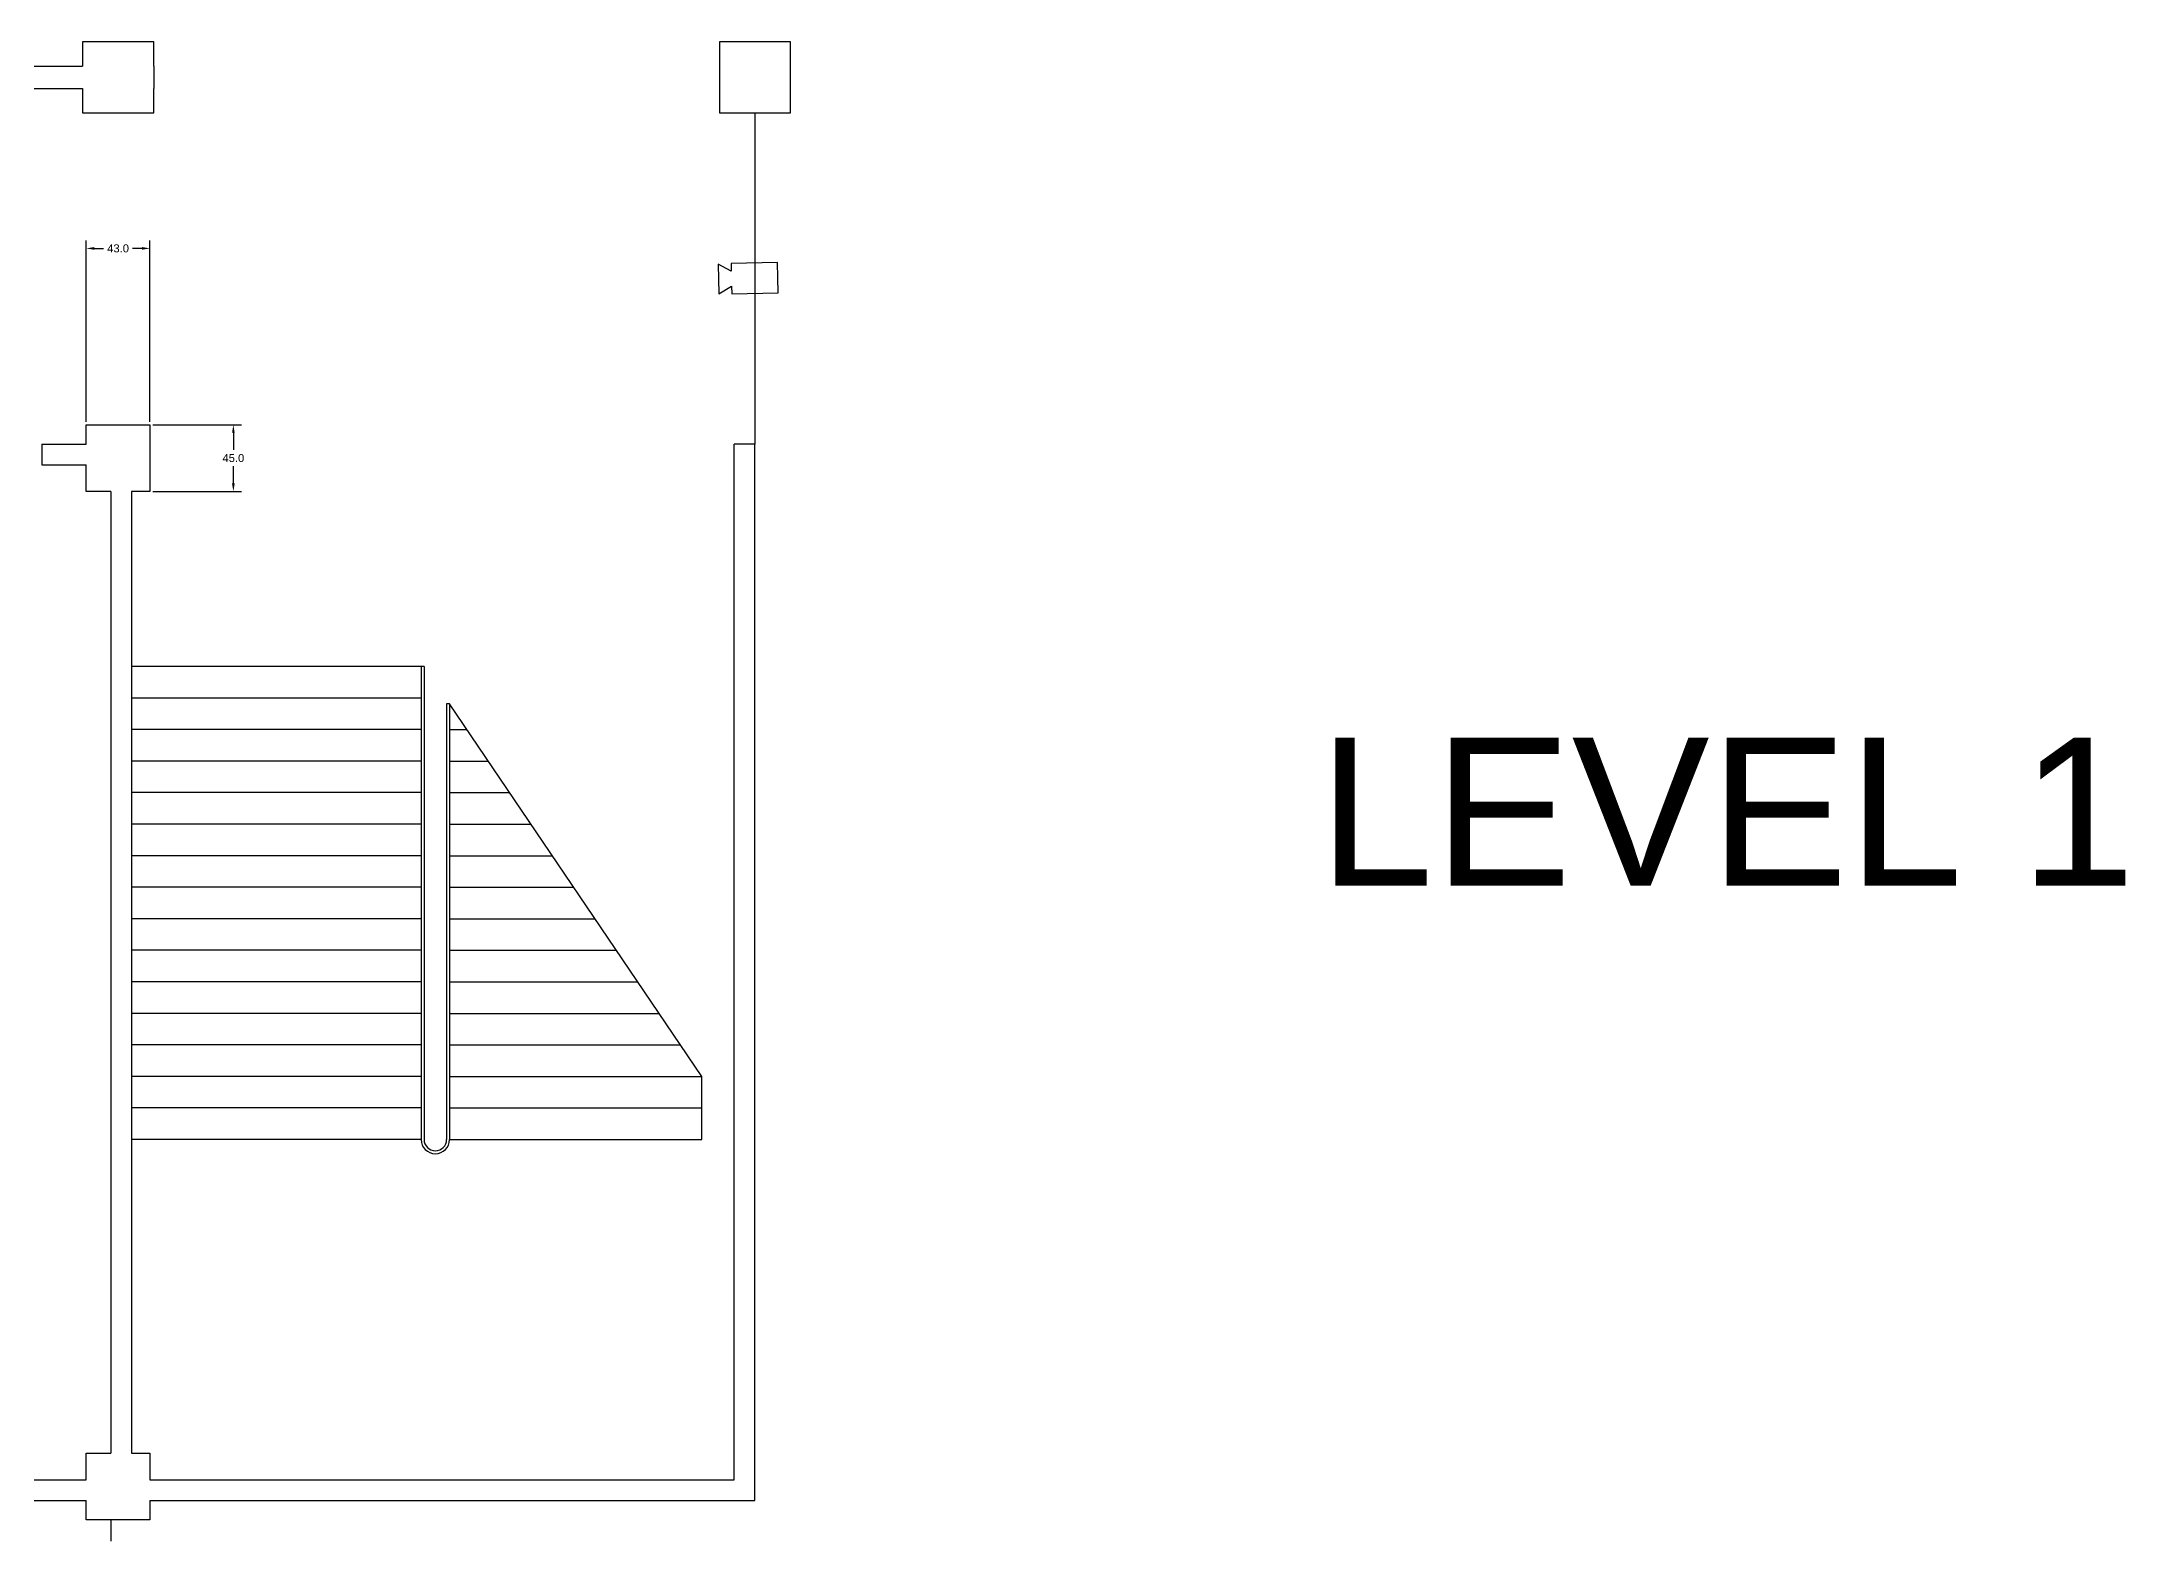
# Model space of a CAD drawing. Header units: centimetres. Extents: x 5373 to 12554, y -7923 to 4675.
# Drawn here: x 11136 to 12542, y -4911 to -3900 of the extents above; entities that cross this region are included whole.
import ezdxf

# ---------------------------------------------------------------- set-up
doc = ezdxf.new("R2010")
doc.units = ezdxf.units.CM
doc.header["$PDMODE"] = 3
doc.header["$PDSIZE"] = -3
doc.layers.add('CCTV', color=7, linetype='Continuous')
doc.layers.add('others', color=7, linetype='Continuous')
doc.styles.get("Standard").update_dxf_attribs({"font": 'arial.ttf'})
doc.dimstyles.get("Standard").update_dxf_attribs({"dimscale": 30, "dimtxt": 0.18, "dimasz": 0.18, "dimexe": 0.18, "dimexo": 0.0625, "dimgap": 0.09, "dimtad": 0, "dimtih": 1, "dimtoh": 1, "dimdec": 1, "dimzin": 0, "dimdsep": 46, "dimtxsty": 'Standard', "dimcen": 0.09, "dimclrd": 3, "dimclrt": 2, "dimadec": 0, "dimazin": 0, "dimtfac": 1, "dimtdec": 1, "dimtofl": 0, "dimtmove": 0, "dimatfit": 3, "dimfxl": 1, "dimtolj": 1, "dimtzin": 0, "dimarcsym": 0})

# ---------------------------------------------------------------- blocks, each defined once
blk = doc.blocks.new('*D88')
at = {"layer": 'Defpoints', "color": 0, "linetype": 'Continuous', "lineweight": -2, "transparency": 16777216}
for p, q in [((11210.6, -4158), (11270.4, -4158)), ((11210.6, -4203), (11270.4, -4203))]:
    blk.add_line(p, q, dxfattribs=at)
at = {"layer": 'Defpoints', "color": 3, "linetype": 'Continuous', "lineweight": -2, "transparency": 16777216}
for p, q in [((11265, -4163.4), (11265, -4175)), ((11265, -4197.6), (11265, -4186))]:
    blk.add_line(p, q, dxfattribs=at)
at = {"layer": 'Defpoints', "color": 0, "linetype": 'Continuous', "transparency": 16777216}
for p in [(11208.7, -4158), (11265, -4158), (11208.7, -4203)]:
    blk.add_point(p, dxfattribs=at)
at = {"layer": 'Defpoints', "color": 3, "linetype": 'Continuous', "transparency": 16777216}
for points in [[(11264.1, -4163.4), (11265.9, -4163.4), (11265, -4158)], [(11264.1, -4197.6), (11265.9, -4197.6), (11265, -4203)]]:
    blk.add_solid(points, dxfattribs=at)
at = {"layer": 'Defpoints', "color": 2, "linetype": 'Continuous', "transparency": 16777216, "insert": (11265, -4180.5), "char_height": 5.4, "attachment_point": 5}
blk.add_mtext('\\A1;45.0', dxfattribs=at)
blk = doc.blocks.new('*D89')
at = {"layer": 'Defpoints', "color": 0, "linetype": 'Continuous', "lineweight": -2, "transparency": 16777216}
for p, q in [((11165.7, -4156.1), (11165.7, -4033.6)), ((11208.7, -4156.1), (11208.7, -4033.6))]:
    blk.add_line(p, q, dxfattribs=at)
at = {"layer": 'Defpoints', "color": 3, "linetype": 'Continuous', "lineweight": -2, "transparency": 16777216}
for p, q in [((11171.1, -4039), (11177.4, -4039)), ((11203.3, -4039), (11197, -4039))]:
    blk.add_line(p, q, dxfattribs=at)
at = {"layer": 'Defpoints', "color": 0, "linetype": 'Continuous', "transparency": 16777216}
for p in [(11165.7, -4039), (11165.7, -4158), (11208.7, -4158)]:
    blk.add_point(p, dxfattribs=at)
at = {"layer": 'Defpoints', "color": 3, "linetype": 'Continuous', "transparency": 16777216}
for points in [[(11171.1, -4038.1), (11171.1, -4039.9), (11165.7, -4039)], [(11203.3, -4038.1), (11203.3, -4039.9), (11208.7, -4039)]]:
    blk.add_solid(points, dxfattribs=at)
at = {"layer": 'Defpoints', "color": 2, "linetype": 'Continuous', "transparency": 16777216, "insert": (11187.2, -4039), "char_height": 5.4, "attachment_point": 5}
blk.add_mtext('\\A1;43.0', dxfattribs=at)

msp = doc.modelspace()

# ---------------------------------------------------------------- linework, layer by layer
for p, q in [((11135.76, -4171), (11165.71, -4171)), ((11603.01, -4869.91), (11603.01, -4171)), ((11617.01, -4171), (11603.01, -4171)), ((11617.01, -4883.91), (11617.01, -4171)), ((11135.76, -4185), (11165.71, -4185)), ((11182.21, -4203), (11182.21, -4851.91)), ((11196.21, -4203), (11196.21, -4851.91)), ((11391.71, -4321.13), (11196.21, -4321.13)), ((11391.71, -4321.13), (11391.71, -4640.35)), ((11393.71, -4321.13), (11391.71, -4321.13)), ((11393.71, -4321.13), (11393.71, -4640.35)), ((11391.71, -4342.41), (11196.21, -4342.41)), ((11408.91, -4346.37), (11408.91, -4640.35)), ((11410.91, -4346.37), (11408.91, -4346.37)), ((11410.91, -4346.37), (11410.91, -4640.35)), ((11581.24, -4597.79), (11410.91, -4346.37)), ((11391.71, -4363.69), (11196.21, -4363.69)), ((11410.91, -4363.71), (11422.66, -4363.71)), ((11391.71, -4384.97), (11196.21, -4384.97)), ((11410.91, -4384.99), (11437.08, -4384.99)), ((11391.71, -4406.25), (11196.21, -4406.25)), ((11410.91, -4406.27), (11451.49, -4406.27)), ((11391.71, -4427.53), (11196.21, -4427.53)), ((11410.91, -4427.55), (11465.91, -4427.55)), ((11391.71, -4448.81), (11196.21, -4448.81)), ((11410.91, -4448.83), (11480.33, -4448.83)), ((11391.71, -4470.09), (11196.21, -4470.09)), ((11410.91, -4470.11), (11494.74, -4470.11)), ((11391.71, -4491.37), (11196.21, -4491.37)), ((11410.91, -4491.39), (11509.16, -4491.39)), ((11391.71, -4512.65), (11196.21, -4512.65)), ((11410.91, -4512.67), (11523.57, -4512.67)), ((11391.71, -4533.93), (11196.21, -4533.93)), ((11410.91, -4533.95), (11537.99, -4533.95)), ((11391.71, -4555.21), (11196.21, -4555.21)), ((11410.91, -4555.23), (11552.41, -4555.23)), ((11391.71, -4576.49), (11196.21, -4576.49)), ((11410.91, -4576.51), (11566.82, -4576.51)), ((11391.71, -4597.77), (11196.21, -4597.77)), ((11410.91, -4597.79), (11581.24, -4597.79)), ((11581.24, -4640.35), (11581.24, -4597.79)), ((11391.71, -4619.05), (11196.21, -4619.05)), ((11410.91, -4619.07), (11581.24, -4619.07)), ((11391.71, -4640.33), (11196.21, -4640.33)), ((11410.91, -4640.35), (11581.24, -4640.35)), ((10803.71, -4869.91), (11165.71, -4869.91)), ((11208.71, -4869.91), (11603.01, -4869.91)), ((10803.71, -4883.91), (11165.71, -4883.91)), ((11208.71, -4883.91), (11617.01, -4883.91)), ((11182.21, -4896.91), (11182.21, -4911.48))]:
    msp.add_line(p, q)
at = {"linetype": 'Continuous'}
msp.add_line((11135.76, -4171), (11135.76, -4185), dxfattribs=at)
for radius in [9.6, 7.6]:
    msp.add_arc((11401.31, -4640.35), radius, 180, 0)
at = {"layer": 'CCTV', "color": 3}
msp.add_lwpolyline([(11632.21, -4048.59), (11600.97, -4049.24), (11601.08, -4054.41), (11592.22, -4049.54), (11592.64, -4069.76), (11601.29, -4064.53), (11601.4, -4069.7), (11632.63, -4069.05), (11632.42, -4058.82)], close=True, dxfattribs=at)
at = {"layer": 'Defpoints', "linetype": 'Continuous'}
for points in [[(11165.71, -4171), (11165.71, -4158), (11208.71, -4158), (11208.71, -4203), (11196.21, -4203)], [(11182.21, -4203), (11165.71, -4203), (11165.71, -4185)], [(11165.71, -4869.91), (11165.71, -4851.91), (11182.21, -4851.91)], [(11196.21, -4851.91), (11208.71, -4851.91), (11208.71, -4869.91)], [(11208.71, -4883.91), (11208.71, -4896.91), (11165.71, -4896.91), (11165.71, -4883.91)]]:
    msp.add_lwpolyline(points, dxfattribs=at)
at = {"layer": 'others'}
for p, q in [((9867, -3916), (11163.21, -3916)), ((11211.21, -3916), (11211.21, -3931)), ((11593.01, -3916), (11593.01, -3931)), ((9867, -3931), (11163.21, -3931)), ((11617.01, -3947.5), (11617.01, -4171))]:
    msp.add_line(p, q, dxfattribs=at)
for points in [[(11211.21, -3916), (11211.21, -3899.5), (11163.21, -3899.5), (11163.21, -3916)], [(11593.01, -3931), (11593.01, -3947.5), (11641.01, -3947.5), (11641.01, -3899.5), (11593.01, -3899.5), (11593.01, -3916)], [(11163.21, -3931), (11163.21, -3947.5), (11211.21, -3947.5), (11211.21, -3931)]]:
    msp.add_lwpolyline(points, dxfattribs=at)

# ---------------------------------------------------------------- texts
at = {"layer": 'others', "insert": (11997.37, -4369.1), "char_height": 100, "attachment_point": 1}
msp.add_mtext_dynamic_manual_height_columns('LEVEL 1', width=804.4663, gutter_width=50, heights=[150.41], dxfattribs=at)

# ---------------------------------------------------------------- dimensions: what is measured, and where the dimension line sits
at = {"layer": 'Defpoints', "linetype": 'Continuous'}
for base, p1, p2, angle, picture, middle in [((11165.71, -4038.98), (11208.71, -4158), (11165.71, -4158), 180, '*D89', (11187.21, -4038.98)), ((11265, -4158), (11208.71, -4203), (11208.71, -4158), 270, '*D88', (11265, -4180.5))]:
    dim = msp.add_linear_dim(base=base, p1=p1, p2=p2, angle=angle, dimstyle='Standard', dxfattribs=at)
    dim.commit()
    dim.dimension.update_dxf_attribs({"geometry": picture, "text_midpoint": middle})

doc.saveas('drawing.dxf')
